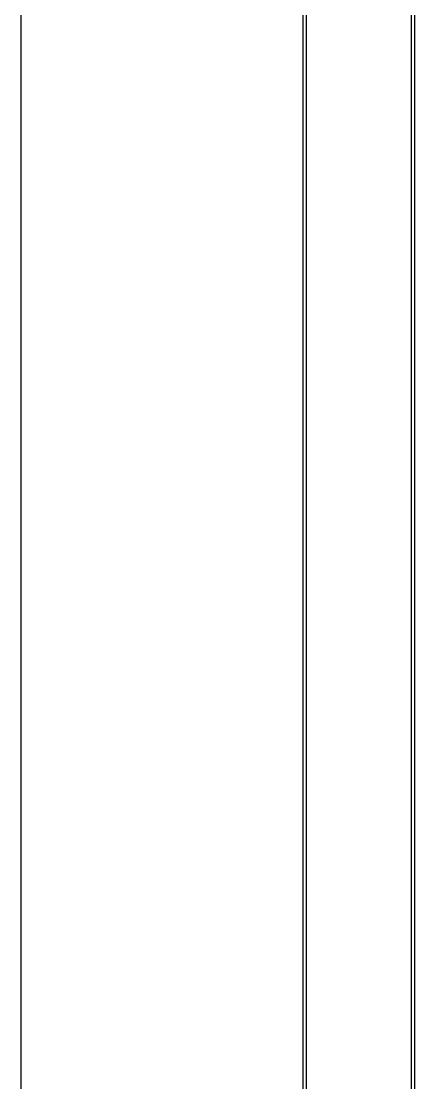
# Model space of a CAD drawing. Header units: metres. Extents: x -105 to 5826, y 5073 to 8638.
# Drawn here: x 301 to 463.4, y 7001.2 to 7439.4 of the extents above; entities that cross this region are included whole.
import ezdxf

# ---------------------------------------------------------------- set-up
doc = ezdxf.new("R2010")
doc.units = ezdxf.units.M
for name, color, linetype in [('2', 2, 'Continuous'), ('7', 7, 'Continuous'), ('BH', 3, 'Continuous'), ('DIM', 3, 'Continuous')]:
    doc.layers.add(name, color=color, linetype=linetype)

msp = doc.modelspace()

# ---------------------------------------------------------------- hatches: boundary and pattern name
at = {"layer": 'BH'}
h = msp.add_hatch(dxfattribs=at)
h.set_pattern_fill('AR-SAND', scale=20)
h.paths.add_polyline_path([(462.03, 7813.57), (418.65, 7813.57), (418.65, 5663.57), (462.03, 5663.57)])

# ---------------------------------------------------------------- linework, layer by layer
at = {"layer": '2'}
msp.add_line((301.01, 5663.57), (301.01, 8413.57), dxfattribs=at)
at = {"layer": '7'}
for p, q in [((418.65, 5663.57), (418.65, 7813.57)), ((462.03, 5663.57), (462.03, 7813.57))]:
    msp.add_line(p, q, dxfattribs=at)
at = {"layer": 'DIM'}
for p, q in [((417.31, 5663.57), (417.31, 7813.57)), ((463.37, 5663.57), (463.37, 7813.57))]:
    msp.add_line(p, q, dxfattribs=at)

doc.saveas('drawing.dxf')
